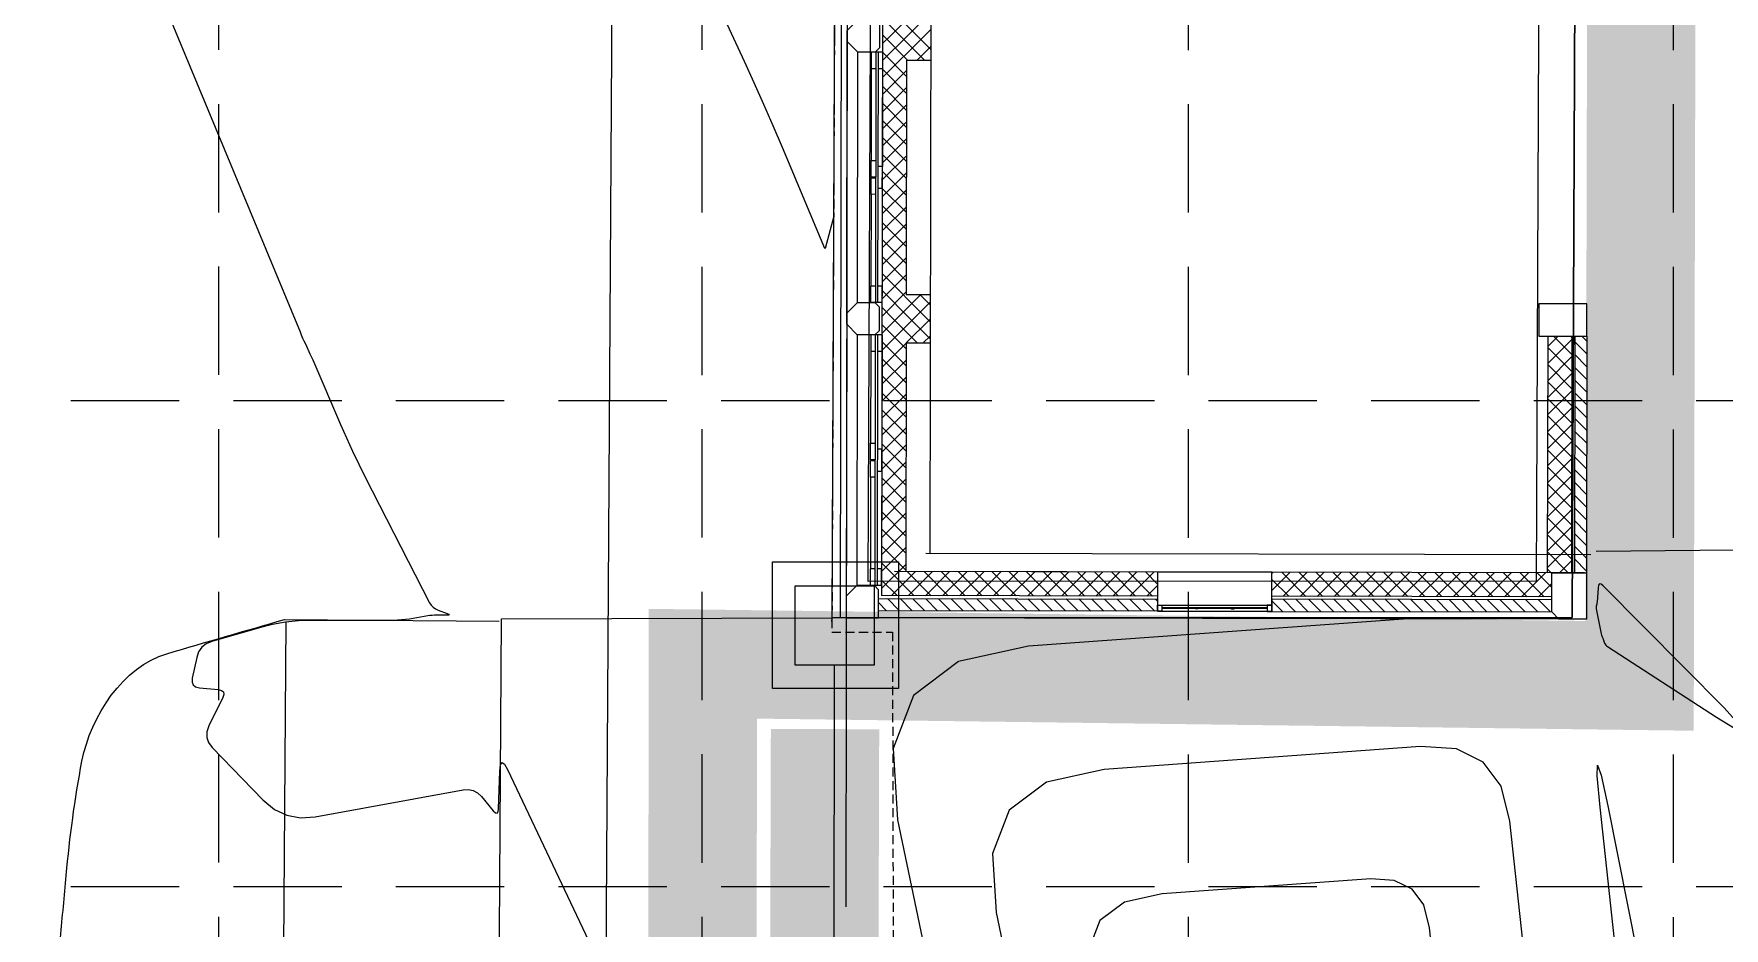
# Model space of a CAD drawing. Extents: x 4841 to 5381, y 4863 to 5725.
# Drawn here: x 4985 to 5031.8, y 5117.74 to 5142.5 of the extents above; entities that cross this region are included whole.
import ezdxf

# ---------------------------------------------------------------- set-up
doc = ezdxf.new("R2010")
doc.units = 0
doc.header["$MEASUREMENT"] = 0
doc.linetypes.add('DASHED', pattern=[0.75, 0.5, -0.25])
doc.linetypes.add('HIDDEN', pattern=[0.375, 0.25, -0.125])
for name, color, linetype, lineweight in [('2', 7, 'Continuous', 0), ('21', 7, 'Continuous', 0), ('22', 7, 'Continuous', 0), ('27', 7, 'Continuous', 0), ('3', 7, 'Continuous', 0), ('EC', 35, 'Continuous', 0)]:
    doc.layers.add(name, color=color, linetype=linetype, lineweight=lineweight)
for name, color, linetype in [('GRID', 254, 'HIDDEN'), ('LIMITS OF DISTURBANCE', 1, 'HIDDEN'), ('SILT FENCE', 200, 'Continuous')]:
    doc.layers.add(name, color=color, linetype=linetype)

# ---------------------------------------------------------------- blocks, each defined once
blk = doc.blocks.new('SC2474')
at = {"layer": '21', "color": 1, "linetype": 'Continuous', "lineweight": 0}
blk.add_point((0, 0), dxfattribs=at)

msp = doc.modelspace()

# ---------------------------------------------------------------- linework, layer by layer
at = {"layer": '2', "color": 7, "linetype": 'HIDDEN', "lineweight": 0}
for p, q in [((5007.761, 5283.793), (5007.093, 5125.941)), ((5007.093, 5125.941), (5008.769, 5125.941)), ((5008.769, 5125.941), (5009.045, 5012.369))]:
    msp.add_line(p, q, dxfattribs=at)
at = {"layer": '21', "color": 7, "linetype": 'Continuous', "lineweight": 0}
msp.add_line((5007.127, 5099.215), (5007.169, 5125.024), dxfattribs=at)
for points in [[(5005.444, 5127.886), (5008.937, 5127.886), (5008.937, 5124.379), (5005.444, 5124.379)], [(5006.079, 5127.215), (5008.262, 5127.215), (5008.262, 5125.024), (5006.079, 5125.024)]]:
    msp.add_lwpolyline(points, close=True, dxfattribs=at)
at = {"layer": '22', "color": 7, "linetype": 'Continuous', "lineweight": 0}
for p, q in [((5007.602, 5283.825), (5007.322, 5126.336)), ((5007.768, 5283.824), (5007.475, 5118.336)), ((5008.746, 5283.208), (5008.469, 5126.949)), ((5008.746, 5283.208), (5008.469, 5126.949)), ((5010.044, 5262.907), (5009.804, 5128.113)), ((5010.044, 5262.907), (5009.804, 5128.113)), ((5009.461, 5142.44), (5008.498, 5143.406)), ((5009.461, 5142.44), (5008.498, 5143.406)), ((5008.99, 5142.441), (5008.497, 5142.935)), ((5008.99, 5142.441), (5008.497, 5142.935)), ((5008.706, 5142.441), (5009.374, 5143.107)), ((5008.706, 5142.441), (5009.374, 5143.107)), ((5009.178, 5142.44), (5009.831, 5143.091)), ((5009.178, 5142.44), (5009.831, 5143.091)), ((5008.494, 5141.289), (5009.649, 5142.44)), ((5008.494, 5141.289), (5009.649, 5142.44)), ((5008.495, 5141.76), (5009.178, 5142.44)), ((5008.495, 5141.76), (5009.178, 5142.44)), ((5008.496, 5142.232), (5008.706, 5142.441)), ((5008.496, 5142.232), (5008.706, 5142.441)), ((5008.518, 5142.442), (5008.497, 5142.463)), ((5008.518, 5142.442), (5008.497, 5142.463)), ((5009.184, 5141.774), (5008.518, 5142.442)), ((5009.184, 5141.774), (5008.518, 5142.442)), ((5009.655, 5141.773), (5008.99, 5142.441)), ((5009.655, 5141.773), (5008.99, 5142.441)), ((5009.829, 5142.07), (5009.461, 5142.44)), ((5009.829, 5142.07), (5009.461, 5142.44)), ((5009.649, 5142.44), (5009.83, 5142.62)), ((5009.649, 5142.44), (5009.83, 5142.62)), ((5007.504, 5134.767), (5007.517, 5142.29)), ((5007.504, 5134.767), (5007.517, 5142.29)), ((5007.799, 5135.061), (5007.811, 5141.995)), ((5007.799, 5135.061), (5007.811, 5141.995)), ((5008.183, 5141.994), (5008.182, 5141.536)), ((5008.183, 5141.994), (5008.182, 5141.536)), ((5008.496, 5141.994), (5008.183, 5141.994)), ((5008.496, 5141.994), (5008.183, 5141.994)), ((5008.308, 5141.994), (5008.296, 5135.06)), ((5008.308, 5141.994), (5008.296, 5135.06)), ((5008.371, 5141.994), (5008.358, 5135.06)), ((5008.371, 5141.994), (5008.358, 5135.06)), ((5008.496, 5141.994), (5008.495, 5141.535)), ((5008.496, 5141.994), (5008.495, 5141.535)), ((5009.161, 5141.324), (5008.496, 5141.992)), ((5009.161, 5141.324), (5008.496, 5141.992)), ((5009.453, 5141.773), (5009.829, 5142.149)), ((5009.453, 5141.773), (5009.829, 5142.149)), ((5008.182, 5141.536), (5008.178, 5138.996)), ((5008.182, 5141.536), (5008.178, 5138.996)), ((5008.307, 5141.536), (5008.182, 5141.536)), ((5008.307, 5141.536), (5008.182, 5141.536)), ((5008.495, 5141.535), (5008.37, 5141.536)), ((5008.495, 5141.535), (5008.37, 5141.536)), ((5008.495, 5141.535), (5008.49, 5138.829)), ((5008.495, 5141.535), (5008.49, 5138.829)), ((5008.494, 5140.818), (5009.161, 5141.483)), ((5008.494, 5140.818), (5009.161, 5141.483)), ((5009.16, 5140.853), (5008.495, 5141.521)), ((5009.16, 5140.853), (5008.495, 5141.521)), ((5009.162, 5141.774), (5009.15, 5135.277)), ((5009.162, 5141.774), (5009.15, 5135.277)), ((5009.162, 5141.774), (5009.829, 5141.773)), ((5009.162, 5141.774), (5009.829, 5141.773)), ((5008.493, 5140.346), (5009.161, 5141.012)), ((5008.493, 5140.346), (5009.161, 5141.012)), ((5009.159, 5140.381), (5008.494, 5141.049)), ((5009.159, 5140.381), (5008.494, 5141.049)), ((5008.492, 5139.875), (5009.16, 5140.54)), ((5008.492, 5139.875), (5009.16, 5140.54)), ((5009.159, 5139.91), (5008.493, 5140.578)), ((5009.159, 5139.91), (5008.493, 5140.578)), ((5008.491, 5139.403), (5009.159, 5140.069)), ((5008.491, 5139.403), (5009.159, 5140.069)), ((5009.158, 5139.438), (5008.492, 5140.106)), ((5009.158, 5139.438), (5008.492, 5140.106)), ((5008.49, 5138.932), (5009.158, 5139.597)), ((5008.49, 5138.932), (5009.158, 5139.597)), ((5009.157, 5138.967), (5008.491, 5139.635)), ((5009.157, 5138.967), (5008.491, 5139.635)), ((5008.489, 5138.461), (5009.157, 5139.126)), ((5008.489, 5138.461), (5009.157, 5139.126)), ((5009.156, 5138.496), (5008.491, 5139.164)), ((5009.156, 5138.496), (5008.491, 5139.164)), ((5008.49, 5138.829), (5008.365, 5138.829)), ((5008.49, 5138.829), (5008.365, 5138.829)), ((5008.489, 5138.225), (5008.49, 5138.829)), ((5008.489, 5138.225), (5008.49, 5138.829)), ((5008.489, 5137.989), (5009.156, 5138.655)), ((5008.489, 5137.989), (5009.156, 5138.655)), ((5009.155, 5138.024), (5008.49, 5138.692)), ((5009.155, 5138.024), (5008.49, 5138.692)), ((5008.364, 5138.225), (5008.489, 5138.225)), ((5008.364, 5138.225), (5008.489, 5138.225)), ((5008.489, 5138.225), (5008.484, 5135.518)), ((5008.489, 5138.225), (5008.484, 5135.518)), ((5008.488, 5137.518), (5009.156, 5138.183)), ((5008.488, 5137.518), (5009.156, 5138.183)), ((5009.154, 5137.553), (5008.489, 5138.221)), ((5009.154, 5137.553), (5008.489, 5138.221)), ((5008.176, 5138.059), (5008.172, 5135.519)), ((5008.176, 5138.059), (5008.172, 5135.519)), ((5008.487, 5137.046), (5009.155, 5137.712)), ((5008.487, 5137.046), (5009.155, 5137.712)), ((5009.154, 5137.081), (5008.488, 5137.749)), ((5009.154, 5137.081), (5008.488, 5137.749)), ((5008.486, 5136.575), (5009.154, 5137.24)), ((5008.486, 5136.575), (5009.154, 5137.24)), ((5009.153, 5136.61), (5008.487, 5137.278)), ((5009.153, 5136.61), (5008.487, 5137.278)), ((5008.485, 5136.104), (5009.153, 5136.769)), ((5008.485, 5136.104), (5009.153, 5136.769)), ((5009.152, 5136.139), (5008.486, 5136.807)), ((5009.152, 5136.139), (5008.486, 5136.807)), ((5008.484, 5135.632), (5009.152, 5136.298)), ((5008.484, 5135.632), (5009.152, 5136.298)), ((5009.151, 5135.667), (5008.486, 5136.335)), ((5009.151, 5135.667), (5008.486, 5136.335)), ((5008.484, 5135.161), (5009.151, 5135.826)), ((5008.484, 5135.161), (5009.151, 5135.826)), ((5009.734, 5134.61), (5008.485, 5135.864)), ((5009.734, 5134.61), (5008.485, 5135.864)), ((5008.171, 5135.06), (5008.172, 5135.519)), ((5008.171, 5135.06), (5008.172, 5135.519)), ((5008.297, 5135.519), (5008.172, 5135.519)), ((5008.297, 5135.519), (5008.172, 5135.519)), ((5008.484, 5135.518), (5008.359, 5135.518)), ((5008.484, 5135.518), (5008.359, 5135.518)), ((5008.483, 5135.06), (5008.484, 5135.518)), ((5008.483, 5135.06), (5008.484, 5135.518)), ((5008.483, 5134.689), (5009.151, 5135.355)), ((5008.483, 5134.689), (5009.151, 5135.355)), ((5009.263, 5134.611), (5008.484, 5135.392)), ((5009.263, 5134.611), (5008.484, 5135.392)), ((5008.483, 5135.06), (5008.171, 5135.06)), ((5008.483, 5135.06), (5008.171, 5135.06)), ((5008.791, 5134.611), (5008.483, 5134.921)), ((5008.791, 5134.611), (5008.483, 5134.921)), ((5008.877, 5134.611), (5009.544, 5135.277)), ((5008.877, 5134.611), (5009.544, 5135.277)), ((5009.817, 5135.276), (5009.15, 5135.277)), ((5009.817, 5135.276), (5009.15, 5135.277)), ((5009.348, 5134.61), (5009.817, 5135.077)), ((5009.348, 5134.61), (5009.817, 5135.077)), ((5009.817, 5134.999), (5009.54, 5135.277)), ((5009.817, 5134.999), (5009.54, 5135.277)), ((5007.503, 5134.46), (5007.49, 5126.937)), ((5007.503, 5134.46), (5007.49, 5126.937)), ((5008.481, 5133.746), (5009.348, 5134.61)), ((5008.481, 5133.746), (5009.348, 5134.61)), ((5008.482, 5134.218), (5008.877, 5134.611)), ((5008.482, 5134.218), (5008.877, 5134.611)), ((5009.148, 5133.782), (5008.482, 5134.449)), ((5009.148, 5133.782), (5008.482, 5134.449)), ((5009.457, 5133.944), (5008.791, 5134.611)), ((5009.457, 5133.944), (5008.791, 5134.611)), ((5009.152, 5133.944), (5009.816, 5134.606)), ((5009.152, 5133.944), (5009.816, 5134.606)), ((5009.815, 5134.057), (5009.263, 5134.611)), ((5009.815, 5134.057), (5009.263, 5134.611)), ((5009.816, 5134.528), (5009.734, 5134.61)), ((5009.816, 5134.528), (5009.734, 5134.61)), ((5007.797, 5134.165), (5007.785, 5127.231)), ((5007.797, 5134.165), (5007.785, 5127.231)), ((5008.169, 5134.165), (5008.168, 5133.706)), ((5008.169, 5134.165), (5008.168, 5133.706)), ((5008.482, 5134.164), (5008.169, 5134.165)), ((5008.482, 5134.164), (5008.169, 5134.165)), ((5008.294, 5134.164), (5008.282, 5127.231)), ((5008.294, 5134.164), (5008.282, 5127.231)), ((5008.357, 5134.164), (5008.344, 5127.23)), ((5008.357, 5134.164), (5008.344, 5127.23)), ((5008.482, 5134.164), (5008.481, 5133.706)), ((5008.482, 5134.164), (5008.481, 5133.706)), ((5009.147, 5133.31), (5008.481, 5133.978)), ((5009.147, 5133.31), (5008.481, 5133.978)), ((5009.148, 5133.944), (5009.137, 5127.614)), ((5009.148, 5133.944), (5009.137, 5127.614)), ((5009.148, 5133.944), (5009.815, 5133.943)), ((5009.148, 5133.944), (5009.815, 5133.943)), ((5009.623, 5133.943), (5009.815, 5134.135)), ((5009.623, 5133.943), (5009.815, 5134.135)), ((5026.912, 5134.131), (5026.9, 5127.583)), ((5026.912, 5134.131), (5026.9, 5127.583)), ((5026.91, 5133.371), (5027.578, 5134.036)), ((5026.91, 5133.371), (5027.578, 5134.036)), ((5026.911, 5133.842), (5027.201, 5134.131)), ((5026.911, 5133.842), (5027.201, 5134.131)), ((5027.577, 5133.62), (5027.069, 5134.131)), ((5027.577, 5133.62), (5027.069, 5134.131)), ((5027.578, 5134.092), (5027.54, 5134.13)), ((5027.578, 5134.092), (5027.54, 5134.13)), ((5027.578, 5134.13), (5027.567, 5127.582)), ((5027.578, 5134.13), (5027.567, 5127.582)), ((5027.662, 5134.13), (5027.65, 5127.582)), ((5027.662, 5134.13), (5027.65, 5127.582)), ((5027.994, 5133.64), (5027.661, 5133.974)), ((5027.994, 5133.64), (5027.661, 5133.974)), ((5027.995, 5133.993), (5027.859, 5134.13)), ((5027.995, 5133.993), (5027.859, 5134.13)), ((5027.995, 5134.129), (5027.983, 5127.581)), ((5027.995, 5134.129), (5027.983, 5127.581)), ((5008.168, 5133.706), (5008.164, 5131.166)), ((5008.168, 5133.706), (5008.164, 5131.166)), ((5008.293, 5133.706), (5008.168, 5133.706)), ((5008.293, 5133.706), (5008.168, 5133.706)), ((5008.481, 5133.706), (5008.356, 5133.706)), ((5008.481, 5133.706), (5008.356, 5133.706)), ((5008.481, 5133.706), (5008.476, 5130.999)), ((5008.481, 5133.706), (5008.476, 5130.999)), ((5008.48, 5133.275), (5009.148, 5133.941)), ((5008.48, 5133.275), (5009.148, 5133.941)), ((5009.146, 5132.839), (5008.481, 5133.507)), ((5009.146, 5132.839), (5008.481, 5133.507)), ((5026.91, 5132.899), (5027.577, 5133.565)), ((5026.91, 5132.899), (5027.577, 5133.565)), ((5027.577, 5133.149), (5026.911, 5133.817)), ((5027.577, 5133.149), (5026.911, 5133.817)), ((5027.994, 5133.286), (5027.661, 5133.62)), ((5027.994, 5133.286), (5027.661, 5133.62)), ((5008.479, 5132.804), (5009.147, 5133.469)), ((5008.479, 5132.804), (5009.147, 5133.469)), ((5009.145, 5132.367), (5008.48, 5133.035)), ((5009.145, 5132.367), (5008.48, 5133.035)), ((5026.909, 5132.428), (5027.577, 5133.094)), ((5026.909, 5132.428), (5027.577, 5133.094)), ((5027.576, 5132.678), (5026.91, 5133.345)), ((5027.576, 5132.678), (5026.91, 5133.345)), ((5027.993, 5132.933), (5027.66, 5133.267)), ((5027.993, 5132.933), (5027.66, 5133.267)), ((5008.479, 5132.332), (5009.146, 5132.998)), ((5008.479, 5132.332), (5009.146, 5132.998)), ((5009.144, 5131.896), (5008.479, 5132.564)), ((5009.144, 5131.896), (5008.479, 5132.564)), ((5026.908, 5131.957), (5027.576, 5132.622)), ((5026.908, 5131.957), (5027.576, 5132.622)), ((5027.575, 5132.206), (5026.909, 5132.874)), ((5027.575, 5132.206), (5026.909, 5132.874)), ((5027.992, 5132.226), (5027.659, 5132.56)), ((5027.992, 5132.226), (5027.659, 5132.56)), ((5027.992, 5132.579), (5027.66, 5132.913)), ((5027.992, 5132.579), (5027.66, 5132.913)), ((5008.478, 5131.861), (5009.146, 5132.526)), ((5008.478, 5131.861), (5009.146, 5132.526)), ((5009.144, 5131.425), (5008.478, 5132.092)), ((5009.144, 5131.425), (5008.478, 5132.092)), ((5026.907, 5131.485), (5027.575, 5132.151)), ((5026.907, 5131.485), (5027.575, 5132.151)), ((5027.574, 5131.735), (5026.909, 5132.403)), ((5027.574, 5131.735), (5026.909, 5132.403)), ((5027.991, 5131.872), (5027.658, 5132.206)), ((5027.991, 5131.872), (5027.658, 5132.206)), ((5008.477, 5131.389), (5009.145, 5132.055)), ((5008.477, 5131.389), (5009.145, 5132.055)), ((5009.143, 5130.953), (5008.477, 5131.621)), ((5009.143, 5130.953), (5008.477, 5131.621)), ((5026.906, 5131.014), (5027.574, 5131.679)), ((5026.906, 5131.014), (5027.574, 5131.679)), ((5027.573, 5131.263), (5026.908, 5131.931)), ((5027.573, 5131.263), (5026.908, 5131.931)), ((5027.99, 5131.519), (5027.658, 5131.853)), ((5027.99, 5131.519), (5027.658, 5131.853)), ((5008.476, 5130.918), (5009.144, 5131.584)), ((5008.476, 5130.918), (5009.144, 5131.584)), ((5009.142, 5130.482), (5008.476, 5131.15)), ((5009.142, 5130.482), (5008.476, 5131.15)), ((5026.905, 5130.542), (5027.573, 5131.208)), ((5026.905, 5130.542), (5027.573, 5131.208)), ((5027.572, 5130.792), (5026.907, 5131.46)), ((5027.572, 5130.792), (5026.907, 5131.46)), ((5027.989, 5130.811), (5027.656, 5131.145)), ((5027.989, 5130.811), (5027.656, 5131.145)), ((5027.99, 5131.165), (5027.657, 5131.499)), ((5027.99, 5131.165), (5027.657, 5131.499)), ((5008.476, 5130.999), (5008.351, 5130.999)), ((5008.476, 5130.999), (5008.351, 5130.999)), ((5008.475, 5130.447), (5009.143, 5131.112)), ((5008.475, 5130.447), (5009.143, 5131.112)), ((5008.475, 5130.395), (5008.476, 5130.999)), ((5008.475, 5130.395), (5008.476, 5130.999)), ((5009.141, 5130.01), (5008.476, 5130.678)), ((5009.141, 5130.01), (5008.476, 5130.678)), ((5026.904, 5130.071), (5027.572, 5130.737)), ((5026.904, 5130.071), (5027.572, 5130.737)), ((5027.572, 5130.321), (5026.906, 5130.988)), ((5027.572, 5130.321), (5026.906, 5130.988)), ((5027.989, 5130.458), (5027.656, 5130.792)), ((5027.989, 5130.458), (5027.656, 5130.792)), ((5008.162, 5130.229), (5008.158, 5127.689)), ((5008.162, 5130.229), (5008.158, 5127.689)), ((5008.35, 5130.395), (5008.475, 5130.395)), ((5008.35, 5130.395), (5008.475, 5130.395)), ((5008.475, 5130.395), (5008.47, 5127.689)), ((5008.475, 5130.395), (5008.47, 5127.689)), ((5008.474, 5129.975), (5009.142, 5130.641)), ((5008.474, 5129.975), (5009.142, 5130.641)), ((5009.14, 5129.539), (5008.475, 5130.207)), ((5009.14, 5129.539), (5008.475, 5130.207)), ((5026.904, 5129.6), (5027.572, 5130.265)), ((5026.904, 5129.6), (5027.572, 5130.265)), ((5027.571, 5129.849), (5026.905, 5130.517)), ((5027.571, 5129.849), (5026.905, 5130.517)), ((5027.988, 5130.104), (5027.655, 5130.438)), ((5027.988, 5130.104), (5027.655, 5130.438)), ((5008.474, 5129.504), (5009.141, 5130.169)), ((5008.474, 5129.504), (5009.141, 5130.169)), ((5009.139, 5129.068), (5008.474, 5129.735)), ((5009.139, 5129.068), (5008.474, 5129.735)), ((5026.903, 5129.128), (5027.571, 5129.794)), ((5026.903, 5129.128), (5027.571, 5129.794)), ((5027.57, 5129.378), (5026.904, 5130.046)), ((5027.57, 5129.378), (5026.904, 5130.046)), ((5027.987, 5129.397), (5027.654, 5129.731)), ((5027.987, 5129.397), (5027.654, 5129.731)), ((5027.987, 5129.751), (5027.655, 5130.085)), ((5027.987, 5129.751), (5027.655, 5130.085)), ((5008.473, 5129.032), (5009.141, 5129.698)), ((5008.473, 5129.032), (5009.141, 5129.698)), ((5009.139, 5128.596), (5008.473, 5129.264)), ((5009.139, 5128.596), (5008.473, 5129.264)), ((5026.902, 5128.657), (5027.57, 5129.322)), ((5026.902, 5128.657), (5027.57, 5129.322)), ((5027.569, 5128.906), (5026.904, 5129.574)), ((5027.569, 5128.906), (5026.904, 5129.574)), ((5027.986, 5129.044), (5027.653, 5129.378)), ((5027.986, 5129.044), (5027.653, 5129.378)), ((5008.472, 5128.561), (5009.14, 5129.227)), ((5008.472, 5128.561), (5009.14, 5129.227)), ((5026.901, 5128.185), (5027.569, 5128.851)), ((5026.901, 5128.185), (5027.569, 5128.851)), ((5027.568, 5128.435), (5026.903, 5129.103)), ((5027.568, 5128.435), (5026.903, 5129.103)), ((5027.985, 5128.69), (5027.653, 5129.024)), ((5027.985, 5128.69), (5027.653, 5129.024)), ((5008.471, 5128.09), (5009.139, 5128.755)), ((5008.471, 5128.09), (5009.139, 5128.755)), ((5009.138, 5128.125), (5008.472, 5128.793)), ((5009.138, 5128.125), (5008.472, 5128.793)), ((5026.9, 5127.714), (5027.568, 5128.38)), ((5026.9, 5127.714), (5027.568, 5128.38)), ((5027.567, 5127.964), (5026.902, 5128.631)), ((5027.567, 5127.964), (5026.902, 5128.631)), ((5027.985, 5128.337), (5027.652, 5128.671)), ((5027.985, 5128.337), (5027.652, 5128.671)), ((5008.47, 5127.618), (5009.138, 5128.284)), ((5008.47, 5127.618), (5009.138, 5128.284)), ((5009.137, 5127.653), (5008.471, 5128.321)), ((5009.137, 5127.653), (5008.471, 5128.321)), ((5028.109, 5128.081), (5009.69, 5128.114)), ((5027.477, 5127.582), (5026.901, 5128.16)), ((5027.477, 5127.582), (5026.901, 5128.16)), ((5027.24, 5127.582), (5027.567, 5127.908)), ((5027.24, 5127.582), (5027.567, 5127.908)), ((5027.984, 5127.983), (5027.651, 5128.317)), ((5027.984, 5127.983), (5027.651, 5128.317)), ((5027.983, 5127.629), (5027.651, 5127.963)), ((5027.983, 5127.629), (5027.651, 5127.963)), ((5008.157, 5127.231), (5008.158, 5127.689)), ((5008.157, 5127.231), (5008.158, 5127.689)), ((5008.283, 5127.689), (5008.158, 5127.689)), ((5008.283, 5127.689), (5008.158, 5127.689)), ((5008.47, 5127.689), (5008.345, 5127.689)), ((5008.47, 5127.689), (5008.345, 5127.689)), ((5008.469, 5127.147), (5009.137, 5127.812)), ((5008.469, 5127.147), (5009.137, 5127.812)), ((5008.469, 5127.23), (5008.47, 5127.689)), ((5008.469, 5127.23), (5008.47, 5127.689)), ((5009.37, 5126.947), (5008.471, 5127.85)), ((5009.37, 5126.947), (5008.471, 5127.85)), ((5008.743, 5126.949), (5009.41, 5127.614)), ((5008.743, 5126.949), (5009.41, 5127.614)), ((5027.932, 5127.581), (5008.823, 5127.615)), ((5027.932, 5127.581), (5008.823, 5127.615)), ((5016.108, 5127.602), (5009.137, 5127.614)), ((5009.841, 5126.947), (5009.176, 5127.614)), ((5009.841, 5126.947), (5009.176, 5127.614)), ((5009.214, 5126.948), (5009.882, 5127.613)), ((5009.214, 5126.948), (5009.882, 5127.613)), ((5010.313, 5126.946), (5009.647, 5127.614)), ((5010.313, 5126.946), (5009.647, 5127.614)), ((5009.685, 5126.947), (5010.353, 5127.612)), ((5009.685, 5126.947), (5010.353, 5127.612)), ((5010.784, 5126.945), (5010.119, 5127.613)), ((5010.784, 5126.945), (5010.119, 5127.613)), ((5010.157, 5126.946), (5010.825, 5127.611)), ((5010.157, 5126.946), (5010.825, 5127.611)), ((5011.255, 5126.944), (5010.59, 5127.612)), ((5011.255, 5126.944), (5010.59, 5127.612)), ((5010.628, 5126.945), (5011.296, 5127.611)), ((5010.628, 5126.945), (5011.296, 5127.611)), ((5011.727, 5126.943), (5011.061, 5127.611)), ((5011.727, 5126.943), (5011.061, 5127.611)), ((5011.1, 5126.944), (5011.767, 5127.61)), ((5011.1, 5126.944), (5011.767, 5127.61)), ((5012.198, 5126.942), (5011.533, 5127.61)), ((5012.198, 5126.942), (5011.533, 5127.61)), ((5011.571, 5126.944), (5012.239, 5127.609)), ((5011.571, 5126.944), (5012.239, 5127.609)), ((5012.67, 5126.942), (5012.004, 5127.609)), ((5012.67, 5126.942), (5012.004, 5127.609)), ((5012.042, 5126.943), (5012.71, 5127.608)), ((5012.042, 5126.943), (5012.71, 5127.608)), ((5013.141, 5126.941), (5012.476, 5127.609)), ((5013.141, 5126.941), (5012.476, 5127.609)), ((5012.514, 5126.942), (5013.182, 5127.607)), ((5012.514, 5126.942), (5013.182, 5127.607)), ((5013.612, 5126.94), (5012.947, 5127.608)), ((5013.612, 5126.94), (5012.947, 5127.608)), ((5012.985, 5126.941), (5013.653, 5127.606)), ((5012.985, 5126.941), (5013.653, 5127.606)), ((5014.084, 5126.939), (5013.418, 5127.607)), ((5014.084, 5126.939), (5013.418, 5127.607)), ((5013.457, 5126.94), (5014.124, 5127.606)), ((5013.457, 5126.94), (5014.124, 5127.606)), ((5014.555, 5126.938), (5013.89, 5127.606)), ((5014.555, 5126.938), (5013.89, 5127.606)), ((5013.928, 5126.939), (5014.596, 5127.605)), ((5013.928, 5126.939), (5014.596, 5127.605)), ((5015.027, 5126.937), (5014.361, 5127.605)), ((5015.027, 5126.937), (5014.361, 5127.605)), ((5014.399, 5126.938), (5015.067, 5127.604)), ((5014.399, 5126.938), (5015.067, 5127.604)), ((5015.498, 5126.937), (5014.833, 5127.604)), ((5015.498, 5126.937), (5014.833, 5127.604)), ((5014.871, 5126.938), (5015.539, 5127.603)), ((5014.871, 5126.938), (5015.539, 5127.603)), ((5015.969, 5126.936), (5015.304, 5127.604)), ((5015.969, 5126.936), (5015.304, 5127.604)), ((5015.342, 5126.937), (5016.01, 5127.602)), ((5015.342, 5126.937), (5016.01, 5127.602)), ((5016.108, 5127.269), (5015.775, 5127.603)), ((5016.108, 5127.269), (5015.775, 5127.603)), ((5019.274, 5127.09), (5019.781, 5127.596)), ((5019.274, 5127.09), (5019.781, 5127.596)), ((5027.025, 5127.583), (5019.275, 5127.597)), ((5019.275, 5127.562), (5019.31, 5127.596)), ((5019.275, 5127.562), (5019.31, 5127.596)), ((5019.741, 5126.929), (5019.275, 5127.397)), ((5019.741, 5126.929), (5019.275, 5127.397)), ((5020.212, 5126.928), (5019.547, 5127.596)), ((5020.212, 5126.928), (5019.547, 5127.596)), ((5019.585, 5126.929), (5020.253, 5127.595)), ((5019.585, 5126.929), (5020.253, 5127.595)), ((5020.683, 5126.927), (5020.018, 5127.595)), ((5020.683, 5126.927), (5020.018, 5127.595)), ((5020.056, 5126.928), (5020.724, 5127.594)), ((5020.056, 5126.928), (5020.724, 5127.594)), ((5021.155, 5126.926), (5020.489, 5127.594)), ((5021.155, 5126.926), (5020.489, 5127.594)), ((5020.528, 5126.928), (5021.195, 5127.593)), ((5020.528, 5126.928), (5021.195, 5127.593)), ((5021.626, 5126.926), (5020.961, 5127.594)), ((5021.626, 5126.926), (5020.961, 5127.594)), ((5020.999, 5126.927), (5021.667, 5127.592)), ((5020.999, 5126.927), (5021.667, 5127.592)), ((5022.098, 5126.925), (5021.432, 5127.593)), ((5022.098, 5126.925), (5021.432, 5127.593)), ((5021.47, 5126.926), (5022.138, 5127.591)), ((5021.47, 5126.926), (5022.138, 5127.591)), ((5022.569, 5126.924), (5021.904, 5127.592)), ((5022.569, 5126.924), (5021.904, 5127.592)), ((5021.942, 5126.925), (5022.61, 5127.591)), ((5021.942, 5126.925), (5022.61, 5127.591)), ((5023.04, 5126.923), (5022.375, 5127.591)), ((5023.04, 5126.923), (5022.375, 5127.591)), ((5022.413, 5126.924), (5023.081, 5127.59)), ((5022.413, 5126.924), (5023.081, 5127.59)), ((5023.512, 5126.922), (5022.846, 5127.59)), ((5023.512, 5126.922), (5022.846, 5127.59)), ((5022.885, 5126.923), (5023.553, 5127.589)), ((5022.885, 5126.923), (5023.553, 5127.589)), ((5023.983, 5126.921), (5023.318, 5127.589)), ((5023.983, 5126.921), (5023.318, 5127.589)), ((5023.356, 5126.923), (5024.024, 5127.588)), ((5023.356, 5126.923), (5024.024, 5127.588)), ((5024.455, 5126.921), (5023.789, 5127.588)), ((5024.455, 5126.921), (5023.789, 5127.588)), ((5023.827, 5126.922), (5024.495, 5127.587)), ((5023.827, 5126.922), (5024.495, 5127.587)), ((5024.926, 5126.92), (5024.261, 5127.588)), ((5024.926, 5126.92), (5024.261, 5127.588)), ((5024.299, 5126.921), (5024.967, 5127.586)), ((5024.299, 5126.921), (5024.967, 5127.586)), ((5025.398, 5126.919), (5024.732, 5127.587)), ((5025.398, 5126.919), (5024.732, 5127.587)), ((5024.77, 5126.92), (5025.438, 5127.586)), ((5024.77, 5126.92), (5025.438, 5127.586)), ((5025.869, 5126.918), (5025.203, 5127.586)), ((5025.869, 5126.918), (5025.203, 5127.586)), ((5025.242, 5126.919), (5025.91, 5127.585)), ((5025.242, 5126.919), (5025.91, 5127.585)), ((5026.34, 5126.917), (5025.675, 5127.585)), ((5026.34, 5126.917), (5025.675, 5127.585)), ((5025.713, 5126.918), (5026.381, 5127.584)), ((5025.713, 5126.918), (5026.381, 5127.584)), ((5026.812, 5126.916), (5026.146, 5127.584)), ((5026.812, 5126.916), (5026.146, 5127.584)), ((5026.184, 5126.918), (5026.852, 5127.583)), ((5026.184, 5126.918), (5026.852, 5127.583)), ((5027.024, 5127.175), (5026.618, 5127.583)), ((5027.024, 5127.175), (5026.618, 5127.583)), ((5027.006, 5127.583), (5026.9, 5127.689)), ((5027.006, 5127.583), (5026.9, 5127.689)), ((5027.678, 5127.582), (5027.65, 5127.61)), ((5027.678, 5127.582), (5027.65, 5127.61)), ((5008.469, 5127.23), (5008.157, 5127.231)), ((5008.469, 5127.23), (5008.157, 5127.231)), ((5016.107, 5126.935), (5008.469, 5126.949)), ((5016.107, 5126.935), (5008.469, 5126.949)), ((5008.898, 5126.948), (5008.47, 5127.378)), ((5008.898, 5126.948), (5008.47, 5127.378)), ((5015.814, 5126.936), (5016.108, 5127.229)), ((5015.814, 5126.936), (5016.108, 5127.229)), ((5027.024, 5126.916), (5019.274, 5126.93)), ((5027.024, 5126.916), (5019.274, 5126.93)), ((5026.656, 5126.917), (5027.025, 5127.284)), ((5026.656, 5126.917), (5027.025, 5127.284)), ((5008.607, 5126.532), (5008.385, 5126.755)), ((5008.607, 5126.532), (5008.385, 5126.755)), ((5008.961, 5126.531), (5008.628, 5126.865)), ((5008.961, 5126.531), (5008.628, 5126.865)), ((5009.314, 5126.531), (5008.982, 5126.865)), ((5009.314, 5126.531), (5008.982, 5126.865)), ((5009.668, 5126.53), (5009.335, 5126.864)), ((5009.668, 5126.53), (5009.335, 5126.864)), ((5010.021, 5126.53), (5009.689, 5126.864)), ((5010.021, 5126.53), (5009.689, 5126.864)), ((5010.375, 5126.529), (5010.042, 5126.863)), ((5010.375, 5126.529), (5010.042, 5126.863)), ((5010.729, 5126.528), (5010.396, 5126.862)), ((5010.729, 5126.528), (5010.396, 5126.862)), ((5011.082, 5126.528), (5010.749, 5126.862)), ((5011.082, 5126.528), (5010.749, 5126.862)), ((5011.436, 5126.527), (5011.103, 5126.861)), ((5011.436, 5126.527), (5011.103, 5126.861)), ((5011.789, 5126.526), (5011.456, 5126.86)), ((5011.789, 5126.526), (5011.456, 5126.86)), ((5012.143, 5126.526), (5011.81, 5126.86)), ((5012.143, 5126.526), (5011.81, 5126.86)), ((5012.496, 5126.525), (5012.164, 5126.859)), ((5012.496, 5126.525), (5012.164, 5126.859)), ((5012.85, 5126.525), (5012.517, 5126.858)), ((5012.85, 5126.525), (5012.517, 5126.858)), ((5013.203, 5126.524), (5012.871, 5126.858)), ((5013.203, 5126.524), (5012.871, 5126.858)), ((5013.557, 5126.523), (5013.224, 5126.857)), ((5013.557, 5126.523), (5013.224, 5126.857)), ((5013.91, 5126.523), (5013.578, 5126.857)), ((5013.91, 5126.523), (5013.578, 5126.857)), ((5014.264, 5126.522), (5013.931, 5126.856)), ((5014.264, 5126.522), (5013.931, 5126.856)), ((5014.618, 5126.521), (5014.285, 5126.855)), ((5014.618, 5126.521), (5014.285, 5126.855)), ((5014.971, 5126.521), (5014.638, 5126.855)), ((5014.971, 5126.521), (5014.638, 5126.855)), ((5015.325, 5126.52), (5014.992, 5126.854)), ((5015.325, 5126.52), (5014.992, 5126.854)), ((5015.678, 5126.52), (5015.346, 5126.853)), ((5015.678, 5126.52), (5015.346, 5126.853)), ((5016.032, 5126.519), (5015.699, 5126.853)), ((5016.032, 5126.519), (5015.699, 5126.853)), ((5016.107, 5126.798), (5016.053, 5126.852)), ((5016.107, 5126.798), (5016.053, 5126.852)), ((5017.162, 5126.611), (5016.232, 5126.612)), ((5017.162, 5126.611), (5016.232, 5126.612)), ((5017.162, 5126.59), (5016.232, 5126.591)), ((5017.162, 5126.59), (5016.232, 5126.591)), ((5018.155, 5126.609), (5017.225, 5126.611)), ((5018.155, 5126.609), (5017.225, 5126.611)), ((5018.155, 5126.588), (5017.225, 5126.59)), ((5018.155, 5126.588), (5017.225, 5126.59)), ((5019.148, 5126.607), (5018.218, 5126.609)), ((5019.148, 5126.607), (5018.218, 5126.609)), ((5019.148, 5126.586), (5018.218, 5126.588)), ((5019.148, 5126.586), (5018.218, 5126.588)), ((5019.567, 5126.513), (5019.274, 5126.807)), ((5019.567, 5126.513), (5019.274, 5126.807)), ((5019.921, 5126.512), (5019.588, 5126.846)), ((5019.921, 5126.512), (5019.588, 5126.846)), ((5020.274, 5126.511), (5019.942, 5126.845)), ((5020.274, 5126.511), (5019.942, 5126.845)), ((5020.628, 5126.511), (5020.295, 5126.845)), ((5020.628, 5126.511), (5020.295, 5126.845)), ((5020.982, 5126.51), (5020.649, 5126.844)), ((5020.982, 5126.51), (5020.649, 5126.844)), ((5021.335, 5126.51), (5021.002, 5126.843)), ((5021.335, 5126.51), (5021.002, 5126.843)), ((5021.689, 5126.509), (5021.356, 5126.843)), ((5021.689, 5126.509), (5021.356, 5126.843)), ((5022.042, 5126.508), (5021.709, 5126.842)), ((5022.042, 5126.508), (5021.709, 5126.842)), ((5022.396, 5126.508), (5022.063, 5126.842)), ((5022.396, 5126.508), (5022.063, 5126.842)), ((5022.749, 5126.507), (5022.417, 5126.841)), ((5022.749, 5126.507), (5022.417, 5126.841)), ((5023.103, 5126.506), (5022.77, 5126.84)), ((5023.103, 5126.506), (5022.77, 5126.84)), ((5023.456, 5126.506), (5023.124, 5126.84)), ((5023.456, 5126.506), (5023.124, 5126.84)), ((5023.81, 5126.505), (5023.477, 5126.839)), ((5023.81, 5126.505), (5023.477, 5126.839)), ((5024.164, 5126.504), (5023.831, 5126.838)), ((5024.164, 5126.504), (5023.831, 5126.838)), ((5024.517, 5126.504), (5024.184, 5126.838)), ((5024.517, 5126.504), (5024.184, 5126.838)), ((5024.871, 5126.503), (5024.538, 5126.837)), ((5024.871, 5126.503), (5024.538, 5126.837)), ((5025.224, 5126.503), (5024.891, 5126.837)), ((5025.224, 5126.503), (5024.891, 5126.837)), ((5025.578, 5126.502), (5025.245, 5126.836)), ((5025.578, 5126.502), (5025.245, 5126.836)), ((5025.931, 5126.501), (5025.599, 5126.835)), ((5025.931, 5126.501), (5025.599, 5126.835)), ((5026.285, 5126.501), (5025.952, 5126.835)), ((5026.285, 5126.501), (5025.952, 5126.835)), ((5026.638, 5126.5), (5026.306, 5126.834)), ((5026.638, 5126.5), (5026.306, 5126.834)), ((5026.992, 5126.499), (5026.659, 5126.833)), ((5026.992, 5126.499), (5026.659, 5126.833)), ((5027.024, 5126.822), (5027.013, 5126.833)), ((5027.024, 5126.822), (5027.013, 5126.833)), ((5027.024, 5126.833), (5027.024, 5126.916)), ((5027.024, 5126.833), (5027.024, 5126.916)), ((5007.489, 5126.336), (5007.322, 5126.336)), ((5007.489, 5126.336), (5007.322, 5126.336)), ((5027.221, 5126.301), (5007.489, 5126.336)), ((5027.221, 5126.301), (5007.489, 5126.336))]:
    msp.add_line(p, q, dxfattribs=at)
for points in [[(5007.097, 5126.337), (5027.59, 5126.346), (5028.261, 5283.833), (5007.768, 5283.824), (5007.095, 5126.235)], [(5008.764, 5282.823), (5027.256, 5282.79), (5026.594, 5127.346), (5008.101, 5127.338)], [(5008.764, 5282.823), (5027.256, 5282.79), (5026.594, 5127.346), (5008.101, 5127.338)], [(5008.296, 5142.89), (5008.414, 5142.772), (5008.413, 5142.112), (5008.294, 5141.994), (5007.811, 5141.995), (5007.517, 5142.29), (5007.518, 5142.597), (5007.813, 5142.891)], [(5008.296, 5142.89), (5008.414, 5142.772), (5008.413, 5142.112), (5008.294, 5141.994), (5007.811, 5141.995), (5007.517, 5142.29), (5007.518, 5142.597), (5007.813, 5142.891)], [(5008.282, 5135.06), (5008.4, 5134.942), (5008.399, 5134.282), (5008.281, 5134.164), (5007.797, 5134.165), (5007.503, 5134.46), (5007.504, 5134.767), (5007.799, 5135.061)], [(5008.282, 5135.06), (5008.4, 5134.942), (5008.399, 5134.282), (5008.281, 5134.164), (5007.797, 5134.165), (5007.503, 5134.46), (5007.504, 5134.767), (5007.799, 5135.061)], [(5027.995, 5134.129), (5027.997, 5135.025), (5026.663, 5135.028), (5026.662, 5134.132)], [(5027.995, 5134.129), (5027.997, 5135.025), (5026.663, 5135.028), (5026.662, 5134.132)], [(5019.275, 5127.597), (5016.108, 5127.602), (5016.107, 5126.519), (5019.273, 5126.513)], [(5019.275, 5127.597), (5016.108, 5127.602), (5016.107, 5126.519), (5019.273, 5126.513)], [(5027.025, 5127.583), (5027.983, 5127.581), (5027.981, 5126.3), (5027.221, 5126.301), (5027.023, 5126.499)], [(5027.025, 5127.583), (5027.983, 5127.581), (5027.981, 5126.3), (5027.221, 5126.301), (5027.023, 5126.499)], [(5008.385, 5126.335), (5008.386, 5127.113), (5008.268, 5127.231), (5007.785, 5127.231), (5007.49, 5126.937), (5007.489, 5126.336)], [(5008.385, 5126.335), (5008.386, 5127.113), (5008.268, 5127.231), (5007.785, 5127.231), (5007.49, 5126.937), (5007.489, 5126.336)], [(5008.385, 5126.866), (5016.107, 5126.852), (5016.107, 5126.519), (5008.385, 5126.532)], [(5008.385, 5126.866), (5016.107, 5126.852), (5016.107, 5126.519), (5008.385, 5126.532)], [(5016.232, 5126.519), (5016.107, 5126.519), (5016.107, 5126.685), (5016.232, 5126.685)], [(5019.273, 5126.513), (5016.107, 5126.519), (5016.107, 5126.685), (5019.273, 5126.68)], [(5016.232, 5126.519), (5016.107, 5126.519), (5016.107, 5126.685), (5016.232, 5126.685)], [(5019.273, 5126.513), (5016.107, 5126.519), (5016.107, 5126.685), (5019.273, 5126.68)], [(5017.162, 5126.621), (5017.225, 5126.621), (5017.225, 5126.579), (5017.162, 5126.579)], [(5017.162, 5126.621), (5017.225, 5126.621), (5017.225, 5126.579), (5017.162, 5126.579)], [(5018.155, 5126.619), (5018.218, 5126.619), (5018.218, 5126.578), (5018.155, 5126.578)], [(5018.155, 5126.619), (5018.218, 5126.619), (5018.218, 5126.578), (5018.155, 5126.578)], [(5019.148, 5126.513), (5019.273, 5126.513), (5019.273, 5126.68), (5019.148, 5126.68)], [(5019.148, 5126.513), (5019.273, 5126.513), (5019.273, 5126.68), (5019.148, 5126.68)], [(5027.024, 5126.833), (5019.274, 5126.847), (5019.273, 5126.513), (5027.023, 5126.499)], [(5027.024, 5126.833), (5019.274, 5126.847), (5019.273, 5126.513), (5027.023, 5126.499)]]:
    msp.add_lwpolyline(points, close=True, dxfattribs=at)
for points in [[(5007.768, 5283.824), (5028.261, 5283.788), (5027.59, 5126.346), (5007.097, 5126.337), (5007.768, 5283.824)], [(5007.768, 5283.824), (5028.261, 5283.788), (5027.59, 5126.346), (5007.097, 5126.337), (5007.768, 5283.824)], [(5008.302, 5138.538), (5008.177, 5138.538), (5008.178, 5138.996), (5008.303, 5138.996)], [(5008.302, 5138.538), (5008.177, 5138.538), (5008.178, 5138.996), (5008.303, 5138.996)], [(5008.301, 5138.058), (5008.176, 5138.059), (5008.177, 5138.517), (5008.302, 5138.517)], [(5008.301, 5138.058), (5008.176, 5138.059), (5008.177, 5138.517), (5008.302, 5138.517)], [(5008.288, 5130.708), (5008.163, 5130.708), (5008.164, 5131.166), (5008.289, 5131.166)], [(5008.288, 5130.708), (5008.163, 5130.708), (5008.164, 5131.166), (5008.289, 5131.166)], [(5008.287, 5130.229), (5008.162, 5130.229), (5008.163, 5130.687), (5008.288, 5130.687)], [(5008.287, 5130.229), (5008.162, 5130.229), (5008.163, 5130.687), (5008.288, 5130.687)]]:
    msp.add_lwpolyline(points, dxfattribs=at)
at = {"layer": '27', "color": 7, "linetype": 'Continuous', "lineweight": 0}
for points in [[(5028.248, 5128.179), (5090.442, 5128.777), (5085.328, 5179.688), (5091.266, 5229.368), (5091.618, 5279.246), (5091.466, 5305.96), (5140.327, 5306.74), (5186.05, 5305.633), (5210.441, 5306.07)], [(4991.129, 4994.529), (4991.29, 5039.337), (4991.686, 5084.962), (4991.981, 5126.236)], [(4991.129, 4994.529), (4991.29, 5039.337), (4991.686, 5084.962), (4991.981, 5126.236)], [(4991.934, 5126.289), (4997.885, 5126.244)], [(4991.934, 5126.289), (4997.885, 5126.244)], [(4997.006, 4994.476), (4997.244, 5039.311), (4997.677, 5084.281), (4997.942, 5126.302), (5007.097, 5126.337)], [(4997.006, 4994.476), (4997.244, 5039.311), (4997.677, 5084.281), (4997.942, 5126.302), (5007.097, 5126.337)]]:
    msp.add_lwpolyline(points, dxfattribs=at)
msp.add_open_spline([(4985.736, 5117.477), (4985.789, 5118.052), (4985.842, 5118.626), (4985.895, 5119.201), (4985.993, 5120.261), (4986.126, 5121.313), (4986.331, 5122.366), (4986.574, 5123.615), (4987.469, 5124.987), (4988.682, 5125.341), (4989.766, 5125.657), (4990.85, 5125.973), (4991.934, 5126.289)], degree=3, knots=[0, 0, 0, 0, 0.14302, 0.14302, 0.14302, 0.406944, 0.406944, 0.406944, 0.720177, 0.720177, 0.720177, 1, 1, 1, 1], dxfattribs=at)
msp.add_open_spline([(4985.736, 5117.477), (4985.789, 5118.052), (4985.842, 5118.626), (4985.895, 5119.201), (4985.993, 5120.261), (4986.126, 5121.313), (4986.331, 5122.366), (4986.574, 5123.615), (4987.469, 5124.987), (4988.682, 5125.341), (4989.766, 5125.657), (4990.85, 5125.973), (4991.934, 5126.289)], degree=3, knots=[0, 0, 0, 0, 0.14302, 0.14302, 0.14302, 0.406944, 0.406944, 0.406944, 0.720177, 0.720177, 0.720177, 1, 1, 1, 1], dxfattribs=at)
at = {"layer": '3', "color": 7, "linetype": 'Continuous', "lineweight": 0}
msp.add_line((5000.127, 4999.942), (5004.207, 5661.986), dxfattribs=at)
at = {"layer": 'EC', "color": 35, "linetype": 'Continuous', "lineweight": 0}
for points in [[(4985.811, 5150.057), (4992.368, 5134.248), (4992.403, 5134.164), (4992.44, 5134.08), (4992.477, 5133.998), (4992.516, 5133.915), (4992.643, 5133.646), (4992.67, 5133.588), (4992.696, 5133.53), (4992.722, 5133.472), (4992.748, 5133.414), (4993.488, 5131.687), (4993.65, 5131.318), (4993.818, 5130.952), (4993.992, 5130.59), (4994.173, 5130.23), (4995.956, 5126.75), (4995.999, 5126.682), (4996.052, 5126.625), (4996.115, 5126.579), (4996.188, 5126.544), (4996.442, 5126.45), (4996.483, 5126.432), (4996.495, 5126.419), (4996.479, 5126.412), (4996.435, 5126.409), (4996.148, 5126.408), (4996.087, 5126.406), (4996.026, 5126.402), (4995.965, 5126.396), (4995.904, 5126.387), (4995.397, 5126.301), (4995.289, 5126.285), (4995.179, 5126.274), (4995.07, 5126.267), (4994.959, 5126.264), (4992.698, 5126.263), (4992.329, 5126.25), (4991.964, 5126.212), (4991.602, 5126.149), (4991.244, 5126.06), (4989.925, 5125.683), (4989.77, 5125.618), (4989.649, 5125.522), (4989.561, 5125.395), (4989.507, 5125.236), (4989.384, 5124.666), (4989.377, 5124.557), (4989.407, 5124.476), (4989.475, 5124.423), (4989.58, 5124.397), (4990.104, 5124.347), (4990.196, 5124.326), (4990.248, 5124.281), (4990.259, 5124.214), (4990.229, 5124.124), (4989.844, 5123.343), (4989.788, 5123.179), (4989.785, 5123.024), (4989.836, 5122.878), (4989.939, 5122.74), (4991.341, 5121.293), (4991.657, 5121.031), (4992.003, 5120.866), (4992.382, 5120.798), (4992.791, 5120.827), (4996.884, 5121.569), (4997.031, 5121.578), (4997.164, 5121.551), (4997.285, 5121.486), (4997.391, 5121.385), (4997.718, 5120.994), (4997.78, 5120.934), (4997.825, 5120.923), (4997.854, 5120.959), (4997.866, 5121.044), (4997.903, 5122.09), (4997.921, 5122.261), (4997.962, 5122.325), (4998.025, 5122.282), (4998.11, 5122.133), (5007.16, 5103.038)], [(5007.143, 5137.457), (5006.903, 5136.556), (5006.902, 5136.555), (5006.902, 5136.555), (5006.902, 5136.555), (5006.902, 5136.556), (5006.901, 5136.558), (5006.901, 5136.558), (5006.901, 5136.559), (5006.9, 5136.559), (5006.9, 5136.559), (5005.721, 5139.356), (5005.466, 5139.954), (5005.206, 5140.55), (5004.941, 5141.144), (5004.672, 5141.736), (5003.421, 5144.45)], [(5032.186, 5123.412), (5031.792, 5123.839), (5028.447, 5127.221), (5028.39, 5127.267), (5028.347, 5127.273), (5028.318, 5127.24), (5028.305, 5127.168), (5028.277, 5126.764), (5028.275, 5126.751), (5028.274, 5126.738), (5028.272, 5126.726), (5028.269, 5126.713)], [(5028.269, 5126.713), (5028.255, 5126.654), (5028.252, 5126.636), (5028.251, 5126.618), (5028.251, 5126.6), (5028.254, 5126.582), (5028.383, 5125.938), (5028.393, 5125.894), (5028.404, 5125.851), (5028.418, 5125.809), (5028.433, 5125.767), (5028.487, 5125.631), (5028.5, 5125.604), (5028.517, 5125.579), (5028.538, 5125.557), (5028.562, 5125.539), (5031.583, 5123.581), (5032.081, 5123.283)], [(5023.036, 5126.344), (5023.176, 5126.329), (5023.199, 5126.326), (5023.206, 5126.323), (5023.199, 5126.32), (5023.176, 5126.318), (5012.535, 5125.547), (5010.599, 5125.122), (5009.349, 5124.18), (5008.787, 5122.72), (5008.911, 5120.741), (5013.084, 5100.776)], [(5026.424, 5115.508), (5025.864, 5120.706), (5025.619, 5121.671), (5025.125, 5122.337), (5024.382, 5122.704), (5023.389, 5122.772), (5014.627, 5122.137), (5013.032, 5121.788), (5012.003, 5121.012), (5011.54, 5119.809), (5011.642, 5118.18)], [(5028.945, 5115.713), (5028.365, 5121.095), (5028.284, 5121.962), (5028.292, 5122.256), (5028.387, 5121.977), (5028.571, 5121.126), (5029.677, 5115.6)], [(5024.009, 5114.328), (5023.64, 5117.751), (5023.479, 5118.386), (5023.154, 5118.824), (5022.664, 5119.066), (5022.011, 5119.111), (5016.241, 5118.693), (5015.191, 5118.463), (5014.513, 5117.952), (5014.208, 5117.16)], [(5011.642, 5118.18), (5014.68, 5103.647)]]:
    msp.add_lwpolyline(points, dxfattribs=at)
at = {"layer": 'GRID', "color": 252, "linetype": 'HIDDEN', "lineweight": 0, "ltscale": 12}
for p, q in [((5030.394, 4930.551), (5030.394, 5710.769)), ((4990.125, 4930.557), (4990.11, 5710.231)), ((5003.493, 4930.555), (5003.52, 5710.229)), ((5016.948, 4930.553), (5017.03, 5710.212)), ((4855.523, 5132.349), (5366.685, 5132.349)), ((4855.523, 5118.897), (5366.685, 5118.897))]:
    msp.add_line(p, q, dxfattribs=at)
at = {"layer": 'LIMITS OF DISTURBANCE', "linetype": 'DASHED', "lineweight": 0, "ltscale": 30, "const_width": 3, "flags": 128}
msp.add_lwpolyline([(5146.211, 5524.165), (5210.251, 5524.318), (5213.484, 5510.318, -0.091575), (5225.972, 5303.734), (5138.909, 5303.583), (5138.875, 5001.884), (5003.354, 5002.062), (5003.521, 5125.063), (5029.457, 5124.727), (5029.835, 5285.427), (5006.288, 5285.75), (5005.64, 5285.75), (5006.547, 5423.336), (5028.021, 5423.997), (5029.844, 5426.404), (5065.176, 5426.499), (5064.985, 5445.915), (5028.891, 5445.248), (5027.177, 5447.533), (5006.965, 5447.332), (5007.685, 5515.622), (5089.333, 5514.456), (5088.839, 5410.294), (5146.825, 5411.112), (5147.086, 5525.576), (5147.086, 5525.576)], format="xyb", dxfattribs=at)
at = {"layer": 'SILT FENCE', "linetype": 'Continuous', "lineweight": 0, "const_width": 3, "flags": 128}
msp.add_lwpolyline([(5043.881, 5005.176), (5006.543, 5005.421), (5006.903, 5123.253)], dxfattribs=at)

# ---------------------------------------------------------------- block references
at = {"layer": '22', "color": 7, "linetype": 'Continuous', "lineweight": 0, "xscale": 3.280841306360104, "yscale": 3.280841306360104, "rotation": 180.1016526070371}
msp.add_blockref('SC2474', (5007.097, 5126.337), dxfattribs=at)

doc.saveas('drawing.dxf')
